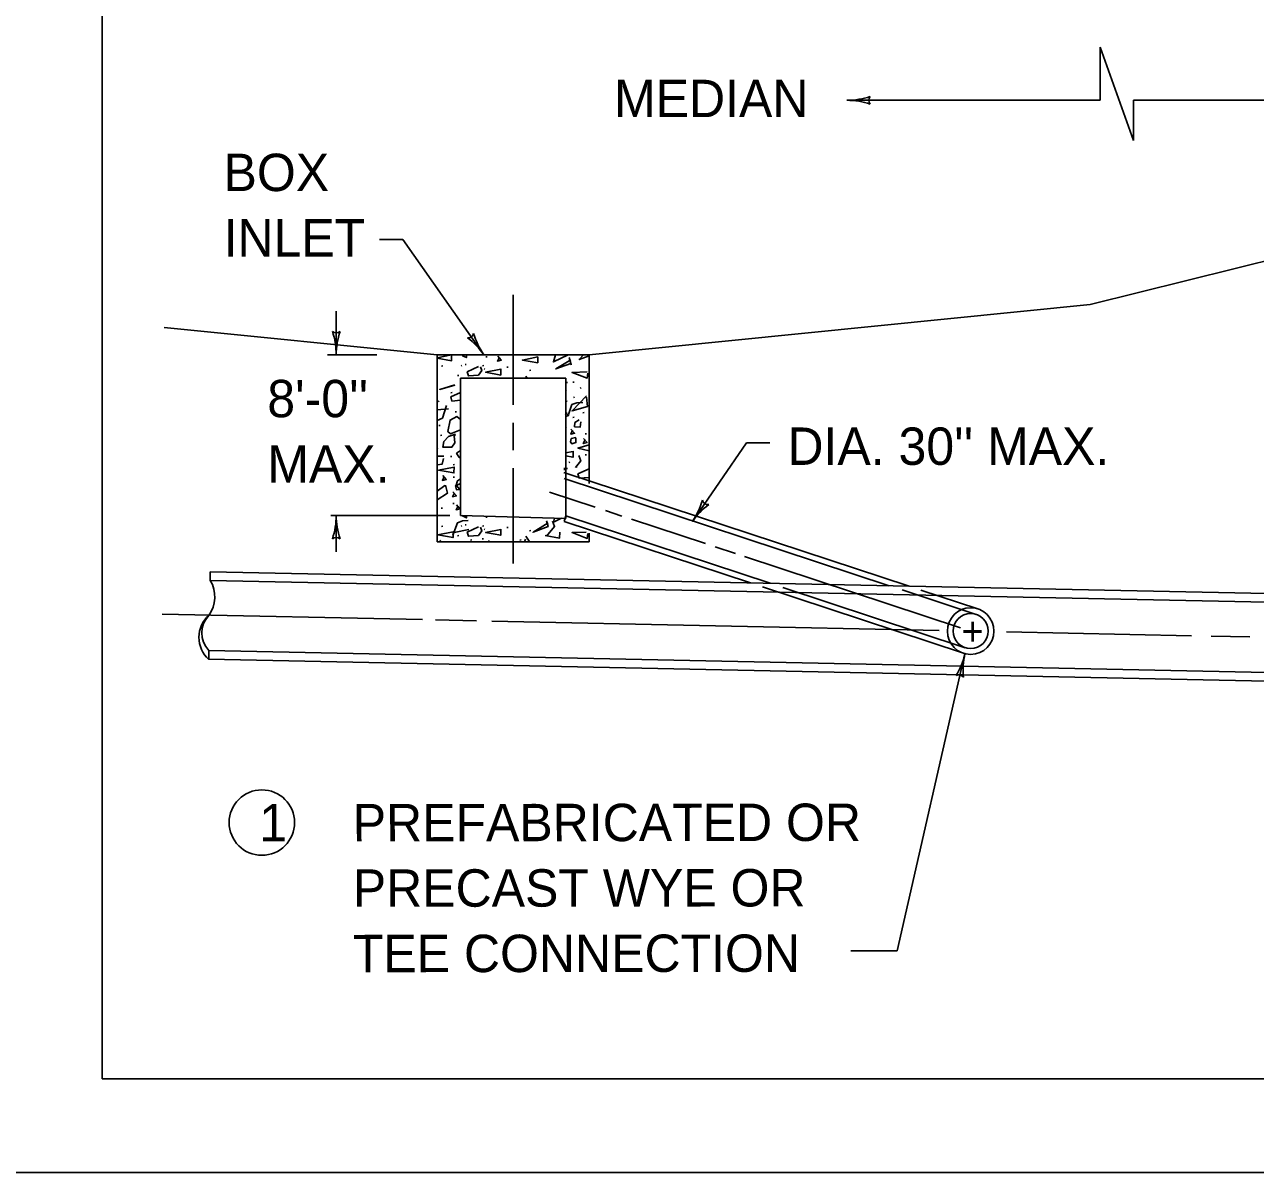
# Model space of a CAD drawing. Extents: x 1000 to 1036.3, y 1000 to 1022.
# Drawn here: x 1006.58 to 1013.17, y 1000 to 1006.14 of the extents above; entities that cross this region are included whole.
import ezdxf

# ---------------------------------------------------------------- set-up
doc = ezdxf.new("R2010")
doc.units = 0
for name, color, linetype in [('Level 1', 7, 'Continuous'), ('Level 10', 7, 'Continuous'), ('Level 11', 7, 'Continuous')]:
    doc.layers.add(name, color=color, linetype=linetype)

msp = doc.modelspace()

# ---------------------------------------------------------------- linework, layer by layer
at = {"layer": 'Level 1'}
for p, q in [((1012.5172, 1005.5194), (1012.3385, 1006.0197)), ((1012.3385, 1006.0197), (1012.3385, 1005.7351)), ((1012.3385, 1005.7351), (1010.9842, 1005.7351)), ((1015.5643, 1005.7351), (1012.5172, 1005.7351)), ((1012.5172, 1005.7351), (1012.5172, 1005.5194)), ((1014.1394, 1005.1054), (1012.2859, 1004.642)), ((1008.6089, 1004.9905), (1008.4839, 1004.9905)), ((1008.6089, 1004.9905), (1009.0422, 1004.3738)), ((1009.1984, 1004.1057), (1009.1984, 1004.694)), ((1009.6047, 1004.3738), (1012.2859, 1004.642)), ((1008.252, 1004.3738), (1008.252, 1004.6075)), ((1008.7922, 1004.3738), (1007.3319, 1004.5199)), ((1008.2058, 1004.3738), (1008.4684, 1004.3738)), ((1008.7922, 1004.3738), (1009.6047, 1004.3738)), ((1008.7922, 1003.3738), (1008.7922, 1004.3738)), ((1009.6047, 1003.6852), (1009.6047, 1004.3738)), ((1008.9172, 1004.2488), (1009.4797, 1004.2488)), ((1008.9172, 1003.5144), (1008.9172, 1004.2488)), ((1009.4797, 1003.4988), (1009.4797, 1004.2488)), ((1009.1984, 1003.8629), (1009.1984, 1004.0095)), ((1010.4469, 1003.9022), (1010.1572, 1003.4814)), ((1010.5719, 1003.9022), (1010.4469, 1003.9022)), ((1009.1984, 1003.2576), (1009.1984, 1003.7667)), ((1009.4705, 1003.7447), (1011.3164, 1003.1357)), ((1009.4717, 1003.7114), (1011.2107, 1003.138)), ((1009.6374, 1003.5584), (1009.3927, 1003.6391)), ((1009.7808, 1003.5111), (1009.6928, 1003.5401)), ((1008.2226, 1003.5144), (1008.8602, 1003.5144)), ((1008.252, 1003.3202), (1008.252, 1003.5144)), ((1009.4797, 1003.4988), (1008.9172, 1003.5144)), ((1009.4799, 1003.5118), (1009.4706, 1003.4823)), ((1009.4706, 1003.4823), (1010.4678, 1003.1533)), ((1009.4799, 1003.5118), (1010.5736, 1003.1512)), ((1010.2282, 1003.3635), (1009.8324, 1003.4941)), ((1009.6047, 1003.3738), (1009.6047, 1003.4198)), ((1008.7922, 1003.3738), (1009.6047, 1003.3738)), ((1010.388, 1003.3107), (1010.2789, 1003.3467)), ((1011.5913, 1002.9137), (1010.4368, 1003.2947)), ((1007.5781, 1003.2133), (1026.5225, 1002.8207)), ((1007.5781, 1003.1668), (1007.5781, 1003.2133)), ((1007.5781, 1003.1668), (1026.4787, 1002.7747)), ((1010.533, 1003.1318), (1011.6072, 1002.7773)), ((1010.6422, 1003.1285), (1011.6172, 1002.8069)), ((1011.279, 1003.1156), (1011.6757, 1002.9847)), ((1011.3797, 1003.1149), (1011.685, 1003.0142)), ((1007.3212, 1002.9862), (1008.7139, 1002.9571)), ((1008.7827, 1002.9556), (1009.002, 1002.951)), ((1009.085, 1002.9493), (1011.4778, 1002.8992)), ((1011.8383, 1002.8918), (1012.8282, 1002.871)), ((1012.9333, 1002.8688), (1013.1392, 1002.8646)), ((1007.5693, 1002.7447), (1026.5225, 1002.3519)), ((1007.5703, 1002.792), (1026.5225, 1002.3988)), ((1007.5703, 1002.7456), (1007.5703, 1002.792)), ((1011.6157, 1002.7749), (1011.2527, 1001.1843)), ((1011.2527, 1001.1843), (1011.0056, 1001.1843))]:
    msp.add_line(p, q, dxfattribs=at)
for points in [[(1008.7922, 1004.3552), (1008.8687, 1004.3417), (1008.8695, 1004.3738)], [(1008.8695, 1004.3732), (1008.7922, 1004.3573)], [(1008.8223, 1004.3139), (1008.8155, 1004.3131)], [(1008.9242, 1004.3163), (1008.9207, 1004.3138)], [(1008.9327, 1004.3738), (1008.9284, 1004.3689), (1008.9489, 1004.3587), (1008.9484, 1004.3738)], [(1008.948, 1004.3223), (1008.9412, 1004.3215)], [(1009.0422, 1004.3161), (1009.0354, 1004.3152)], [(1009.059, 1004.363), (1009.0522, 1004.3622)], [(1009.1249, 1004.3616), (1009.1147, 1004.3402), (1009.1352, 1004.3453), (1009.1163, 1004.3667)], [(1009.3305, 1004.3625), (1009.2477, 1004.3454), (1009.3297, 1004.3309), (1009.3305, 1004.3633)], [(1009.4251, 1004.3738), (1009.4138, 1004.3357), (1009.4927, 1004.3738)], [(1009.507, 1004.3475), (1009.4268, 1004.298), (1009.507, 1004.3278), (1009.4977, 1004.3594)], [(1009.5129, 1004.3232), (1009.5061, 1004.3223)], [(1009.5756, 1004.3738), (1009.5521, 1004.3476), (1009.6047, 1004.3687)], [(1008.9082, 1004.2637), (1008.9014, 1004.2628)], [(1009.0137, 1004.3107), (1008.9532, 1004.2826), (1008.9592, 1004.2604), (1009.0129, 1004.2647), (1009.0308, 1004.2894), (1009.0232, 1004.3091)], [(1009.0471, 1004.2967), (1009.0437, 1004.2984)], [(1009.1334, 1004.297), (1009.0507, 1004.2799), (1009.1326, 1004.2654), (1009.1334, 1004.2978)], [(1009.1721, 1004.3077), (1009.1653, 1004.3068)], [(1009.2743, 1004.2488), (1009.2672, 1004.26)], [(1009.2936, 1004.2909), (1009.2867, 1004.2901)], [(1009.5939, 1004.2831), (1009.5137, 1004.2797), (1009.5947, 1004.2489), (1009.5982, 1004.2754)], [(1008.8857, 1004.2122), (1008.8055, 1004.1883), (1008.8857, 1004.2105)], [(1009.4847, 1004.1807), (1009.4795, 1004.185)], [(1009.4898, 1004.226), (1009.483, 1004.2252)], [(1009.5255, 1004.2281), (1009.5187, 1004.2272)], [(1009.5632, 1004.1967), (1009.5563, 1004.1958)], [(1008.8035, 1004.1255), (1008.7967, 1004.1246)], [(1008.9172, 1004.1727), (1008.8652, 1004.1486), (1008.8712, 1004.1264), (1008.9172, 1004.1301)], [(1008.8727, 1004.1715), (1008.8658, 1004.1707)], [(1009.4878, 1004.1255), (1009.4809, 1004.1246)], [(1009.5714, 1004.1182), (1009.5398, 1004.1174), (1009.5133, 1004.1072), (1009.4947, 1004.055)], [(1009.5905, 1004.1542), (1009.5137, 1004.0731), (1009.5957, 1004.0962), (1009.5913, 1004.1474)], [(1009.5276, 1004.1464), (1009.5208, 1004.1456)], [(1008.7922, 1004.0218), (1008.82, 1004.0347), (1008.8422, 1004.103)], [(1008.8525, 1004.0842), (1008.7922, 1004.0792)], [(1008.8957, 1004.0689), (1008.8888, 1004.0681)], [(1009.4792, 1004.0444), (1009.4954, 1004.0484), (1009.4792, 1004.0667)], [(1009.4852, 1004.0647), (1009.4792, 1004.0522)], [(1009.5778, 1004.0648), (1009.571, 1004.0638)], [(1008.8077, 1003.9956), (1008.8008, 1003.9947)], [(1008.9172, 1004.0272), (1008.8968, 1004.0432), (1008.861, 1004.0245), (1008.8491, 1003.963), (1008.8628, 1003.9511), (1008.9172, 1003.972)], [(1009.4836, 1003.9893), (1009.479, 1003.9887)], [(1009.5255, 1004.0396), (1009.5187, 1004.0387)], [(1009.5512, 1004.0253), (1009.5282, 1004.0108), (1009.5273, 1003.9887), (1009.5572, 1003.9869), (1009.5615, 1004.0159)], [(1008.8161, 1003.9432), (1008.8093, 1003.9424)], [(1008.8892, 1003.9493), (1008.8525, 1003.9366), (1008.8277, 1003.9101), (1008.8217, 1003.8802), (1008.8712, 1003.8802), (1008.8866, 1003.9024), (1008.8823, 1003.94)], [(1008.8908, 1003.9417), (1008.8832, 1003.9443)], [(1009.5342, 1003.9314), (1009.5094, 1003.9255), (1009.5052, 1003.9075), (1009.512, 1003.8982), (1009.5342, 1003.9042), (1009.5333, 1003.9298)], [(1009.5166, 1003.9704), (1009.5063, 1003.9491), (1009.5268, 1003.9542), (1009.508, 1003.9755)], [(1009.5836, 1003.9202), (1009.5733, 1003.8988), (1009.5938, 1003.9039), (1009.5751, 1003.9253)], [(1009.5904, 1003.9517), (1009.5836, 1003.9507)], [(1008.7922, 1003.8719), (1008.7944, 1003.8725), (1008.7922, 1003.8751)], [(1008.9172, 1003.8587), (1008.9122, 1003.8589), (1008.896, 1003.8469), (1008.9105, 1003.8247), (1008.9172, 1003.8234)], [(1009.4786, 1003.8328), (1009.5194, 1003.8256), (1009.5202, 1003.858)], [(1009.5202, 1003.8572), (1009.4787, 1003.8486)], [(1009.6047, 1003.8922), (1009.5453, 1003.8742), (1009.6047, 1003.8607)], [(1008.8277, 1003.8307), (1008.7944, 1003.8316), (1008.7922, 1003.8293)], [(1008.7922, 1003.7842), (1008.8192, 1003.7889), (1008.826, 1003.8188)], [(1008.8705, 1003.8302), (1008.8637, 1003.8293)], [(1008.8852, 1003.7862), (1008.8783, 1003.7853)], [(1009.5024, 1003.7987), (1009.4956, 1003.7979)], [(1009.5317, 1003.7715), (1009.5602, 1003.8066), (1009.5499, 1003.8357)], [(1009.5904, 1003.8385), (1009.5836, 1003.8377)], [(1008.8821, 1003.7734), (1008.7993, 1003.7563), (1008.8813, 1003.7418), (1008.8821, 1003.7742)], [(1008.8302, 1003.7233), (1008.82, 1003.7019), (1008.8405, 1003.7071), (1008.8217, 1003.7284)], [(1009.4889, 1003.7648), (1009.4698, 1003.7654)], [(1009.4699, 1003.7607), (1009.4754, 1003.7601)], [(1009.5402, 1003.7736), (1009.5333, 1003.7727)], [(1009.6047, 1003.7636), (1009.5453, 1003.736), (1009.5512, 1003.7138), (1009.6047, 1003.7181)], [(1008.7922, 1003.5992), (1008.7927, 1003.5986), (1008.8465, 1003.6327), (1008.8371, 1003.6771)], [(1008.8337, 1003.6745), (1008.7922, 1003.6437)], [(1008.8852, 1003.7192), (1008.8783, 1003.7183)], [(1008.9172, 1003.6857), (1008.8903, 1003.6732), (1008.8963, 1003.651), (1008.9172, 1003.6527)], [(1008.9172, 1003.7102), (1008.9011, 1003.7002), (1008.8934, 1003.6771), (1008.9131, 1003.6532), (1008.9172, 1003.6522)], [(1008.8847, 1003.6353), (1008.8744, 1003.614), (1008.8949, 1003.6191), (1008.8762, 1003.6404)], [(1008.8202, 1003.5537), (1008.8134, 1003.5528)], [(1008.8831, 1003.5788), (1008.8762, 1003.578)], [(1008.9035, 1003.5662), (1008.8932, 1003.5449), (1008.9137, 1003.55), (1008.895, 1003.5713)], [(1008.8223, 1003.4565), (1008.8155, 1003.4557)], [(1008.9584, 1003.4865), (1008.9268, 1003.4857), (1008.9003, 1003.4754), (1008.8765, 1003.4088), (1008.8796, 1003.4057)], [(1008.9242, 1003.4589), (1008.9207, 1003.4563)], [(1008.9306, 1003.5141), (1008.9284, 1003.5115), (1008.9489, 1003.5012), (1008.9485, 1003.5136)], [(1008.948, 1003.4649), (1008.9412, 1003.464)], [(1009.0422, 1003.4586), (1009.0354, 1003.4577)], [(1009.059, 1003.5055), (1009.0522, 1003.5047)], [(1009.3855, 1003.4742), (1009.3053, 1003.4246), (1009.3855, 1003.4545), (1009.3762, 1003.4861)], [(1009.3773, 1003.4027), (1009.4199, 1003.4554), (1009.4097, 1003.4844)], [(1009.4204, 1003.5005), (1009.4138, 1003.4783), (1009.4576, 1003.4994)], [(1008.8779, 1003.427), (1008.7952, 1003.4099), (1008.8771, 1003.3954), (1008.8779, 1003.4278)], [(1008.9606, 1003.4391), (1008.8832, 1003.4231)], [(1008.9082, 1003.4062), (1008.9014, 1003.4054)], [(1009.0137, 1003.4533), (1008.9532, 1003.4252), (1008.9592, 1003.403), (1009.0129, 1003.4072), (1009.0308, 1003.432), (1009.0232, 1003.4517)], [(1009.0471, 1003.4393), (1009.0437, 1003.441)], [(1009.1334, 1003.4395), (1009.0507, 1003.4225), (1009.1326, 1003.4079), (1009.1334, 1003.4404)], [(1009.1721, 1003.4502), (1009.1653, 1003.4494)], [(1009.2821, 1003.3738), (1009.2835, 1003.377), (1009.2672, 1003.4026)], [(1009.2936, 1003.4335), (1009.2867, 1003.4327)], [(1009.3705, 1003.4066), (1009.447, 1003.3931), (1009.4478, 1003.4256)], [(1009.5892, 1003.4255), (1009.5137, 1003.4222), (1009.5947, 1003.3915), (1009.5982, 1003.418)], [(1008.8143, 1003.3738), (1008.807, 1003.382)], [(1008.8156, 1003.3768), (1008.8142, 1003.3738)], [(1008.9773, 1003.3832), (1008.9705, 1003.3823)], [(1009.0402, 1003.3895), (1009.0333, 1003.3887)], [(1009.0716, 1003.3769), (1009.0648, 1003.3761)], [(1009.2412, 1003.3832), (1009.2344, 1003.3823)], [(1009.2647, 1003.3881), (1009.2601, 1003.3738)]]:
    msp.add_lwpolyline(points, dxfattribs=at)
for centre, radius in [((1011.6462, 1002.8957), 0.1246), ((1011.6462, 1002.8958), 0.0935), ((1007.8541, 1001.8713), 0.175)]:
    msp.add_circle(centre, radius, dxfattribs=at)
for centre, radius, start, end in [((1010.9842, 1006.126), 0.3909, 270, 288.66878), ((1010.9842, 1006.126), 0.3909, 269.98778, 270), ((1010.9842, 1005.3441), 0.3909, 71.34716, 89.99389), ((1011.1329, 1005.735), 0.0313, 138.7746, 220.89129), ((1008.252, 1004.5225), 0.0313, 228.7746, 310.89129), ((1007.8611, 1004.3738), 0.3909, 0, 18.66878), ((1008.6429, 1004.3738), 0.3909, 161.34716, 179.99389), ((1008.9568, 1004.4955), 0.0313, 263.87041, 345.98711), ((1008.7224, 1004.1491), 0.3909, 35.09582, 53.7646), ((1009.3621, 1004.5986), 0.3909, 196.44298, 215.08971), ((1007.8611, 1004.3738), 0.3909, 359.98778, 0), ((1008.7224, 1004.1491), 0.3909, 35.08359, 35.09582), ((1009.8352, 1003.7031), 0.3909, 325.44671, 344.11549), ((1010.2415, 1003.6038), 0.0313, 194.22131, 276.338), ((1010.4791, 1003.2597), 0.3909, 126.79387, 145.4406), ((1007.8611, 1003.5144), 0.3909, 341.34716, 359.99389), ((1008.6429, 1003.5144), 0.3909, 179.98778, 180), ((1008.6429, 1003.5144), 0.3909, 180, 198.66878), ((1009.8352, 1003.7031), 0.3909, 325.43449, 325.44671), ((1008.252, 1003.3658), 0.0313, 48.7746, 130.89129), ((1007.4312, 1003.079), 0.1711, 324.39352, 30.87062), ((1007.676, 1002.8616), 0.1583, 131.90343, 227.60826), ((1007.6675, 1002.8857), 0.135, 136.05095, 223.94905), ((1011.2345, 1002.8619), 0.3909, 328.4949, 347.14163), ((1011.9968, 1002.688), 0.3909, 167.14774, 185.81652), ((1011.9968, 1002.688), 0.3909, 167.13551, 167.14774), ((1011.5826, 1002.63), 0.0313, 35.92234, 118.03903)]:
    msp.add_arc(centre, radius, start, end, dxfattribs=at)
at = {"layer": 'Level 10'}
for p, q in [((1007, 1021.5), (1007, 1000.5)), ((1035.5, 1000.5), (1007, 1000.5)), ((1036, 1000), (1000, 1000))]:
    msp.add_line(p, q, dxfattribs=at)
at = {"layer": 'Level 11'}
msp.add_lwpolyline([(1007, 1000.5), (1035.5, 1000.5), (1035.5, 1021.5), (1007, 1021.5)], close=True, dxfattribs=at)
msp.add_lwpolyline([(1007, 1000.5), (1035.5, 1000.5), (1035.5, 1021.5), (1007, 1021.5)], close=True, dxfattribs=at)

# ---------------------------------------------------------------- texts
at = {"layer": 'Level 1'}
for s, height, p in [('MEDIAN', 0.2, (1009.7383, 1005.6449)), ('BOX', 0.2, (1007.6492, 1005.2494)), ('INLET', 0.2, (1007.6492, 1004.8994)), ("8'-0''", 0.2, (1007.8832, 1004.0396)), ("DIA. 30'' MAX.", 0.2, (1010.6659, 1003.7848)), ('MAX.', 0.2, (1007.8832, 1003.6896)), ('+', 0.15, (1011.5978, 1002.8207)), ('1', 0.2, (1007.8403, 1001.7707))]:
    msp.add_text(s, height=height, dxfattribs=at).set_placement(p)
for s, p in [('PREFABRICATED OR', (1008.3403, 1001.7707)), ('PRECAST WYE OR', (1008.3407, 1001.4207)), ('TEE CONNECTION', (1008.3409, 1001.0707))]:
    msp.add_text(s, height=0.2, rotation=0.05, dxfattribs=at).set_placement(p)

doc.saveas('drawing.dxf')
